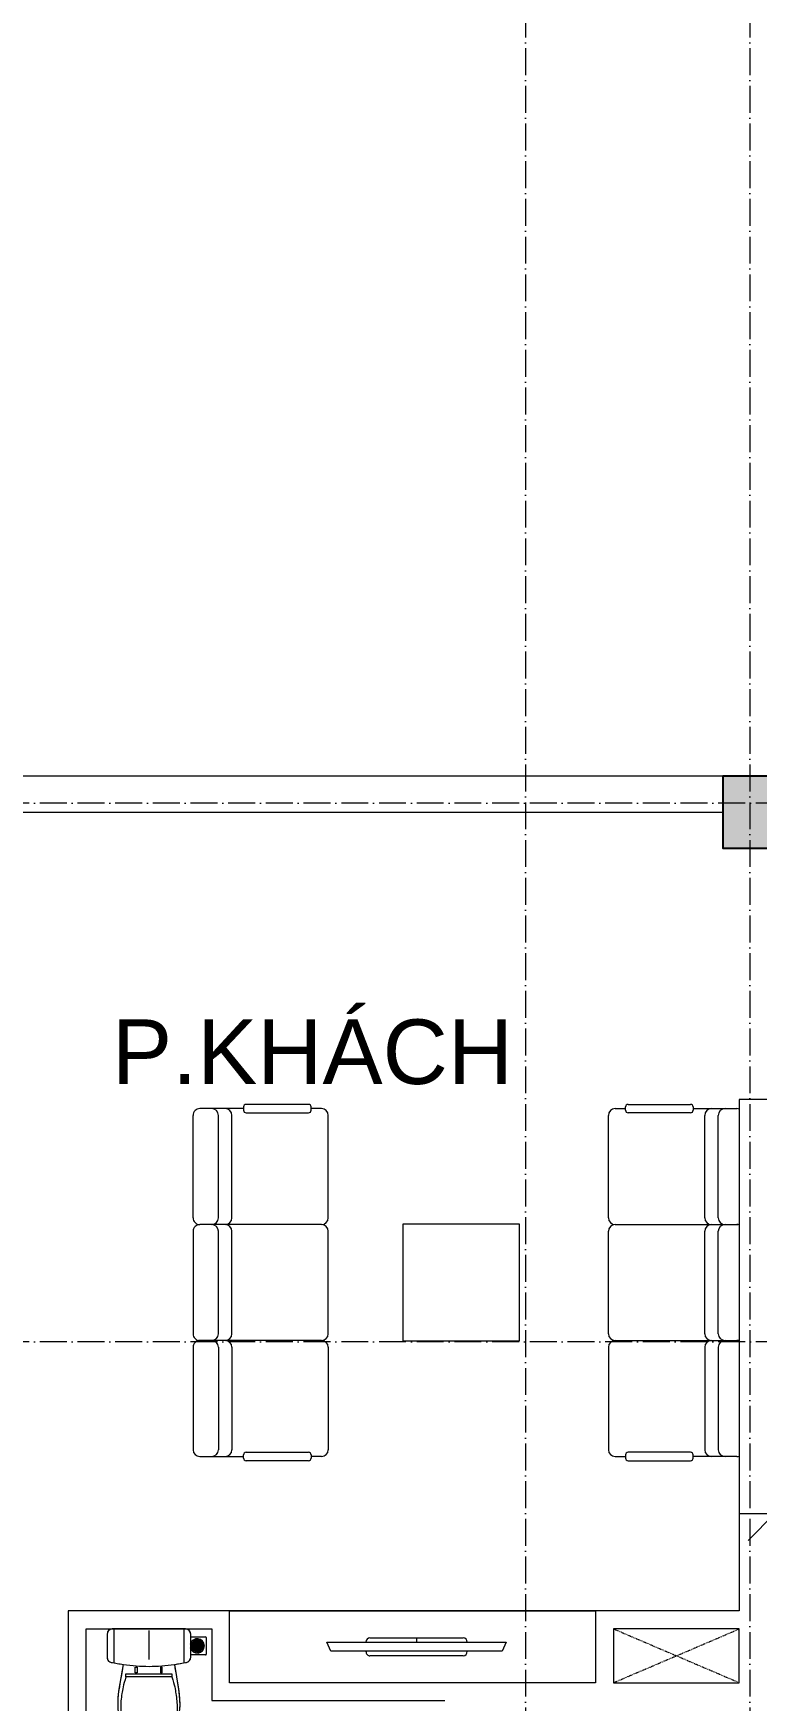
# Model space of a CAD drawing. Header units: millimetres. Extents: x -20144 to 122974, y -38328 to 48263.
# Drawn here: x 5206 to 9239, y 6450 to 15739 of the extents above; entities that cross this region are included whole.
import ezdxf

# ---------------------------------------------------------------- set-up
doc = ezdxf.new("R2010")
doc.units = ezdxf.units.MM
doc.linetypes.add('Dash', pattern=[6.35, 3.175, -3.175])
doc.linetypes.add('Grid Line', pattern=[4.2, 3, -0.6, 0, -0.6])
for name, color, linetype, lineweight in [('A-DETL-GENF', 31, 'Continuous', 5), ('A-DETL-GENF-HDLN', 161, 'Dash', 5), ('CHU', 181, 'Continuous', 5), ('DIM', 1, 'Continuous', 5), ('DIM-200', 1, 'Continuous', 5), ('NET-CAT', 3, 'Continuous', 15), ('THIET BI', 44, 'Continuous', 5), ('THIET-BI', 44, 'Continuous', 5), ('TRUC', 225, 'Continuous', 5), ('X-COT HAM$0$LC.HA', 8, 'Continuous', 9)]:
    doc.layers.add(name, color=color, linetype=linetype, lineweight=lineweight)
doc.styles.add('Arial_3', font='arial_0.ttf', dxfattribs={"height": 400})
doc.styles.add('Arial_4', font='arial_0.ttf', dxfattribs={"height": 360})
doc.dimstyles.new('Diagonal_-_2mm_Arial', dxfattribs={"dimscale": 304.8, "dimtxt": 408.10376, "dimasz": 0.984252, "dimexe": 0.656168, "dimexo": 4.593176, "dimgap": 0.098425, "dimtad": 1, "dimdec": 0, "dimzin": 0, "dimdsep": 46, "dimtxsty": 'Arial_3', "dimblk1": 'OBLIQUE', "dimblk2": 'OBLIQUE', "dimsah": 1, "dimcen": 0.09, "dimdle": 0.656168, "dimazin": 0, "dimtfac": 1, "dimtdec": 4, "dimtix": 1, "dimtmove": 0, "dimatfit": 3, "dimfxl": 0, "dimtvp": 1, "dimtolj": 1, "dimtzin": 0, "dimlwd": 9, "dimlwe": 9, "dimarcsym": 0})

# ---------------------------------------------------------------- blocks, each defined once
blk = doc.blocks.new('ALC1807-ASCENT PLAZA-KET CAU_rvt-1-MẶT BẰNG TẦNG 5 ĐẾN TẦNG 22')
at = {"layer": 'X-COT HAM$0$LC.HA'}
h = blk.add_hatch(color=256, dxfattribs=at)
h.dxf.hatch_style = 1
h.paths.add_polyline_path([(9050.5, 11599.9), (9050.5, 11199.9), (11400.5, 11199.9), (11400.5, 11599.9)])
at = {"ltscale": 1000}
blk.add_lwpolyline([(9050.5, 11599.9), (9050.5, 11199.9), (11400.5, 11199.9), (11400.5, 11599.9)], close=True, dxfattribs=at)
blk = doc.blocks.new('X-SOFA - X-SOFA-V42-MẶT BẰNG TẦNG 5 ĐẾN TẦNG 22')
at = {"layer": 'THIET BI'}
for p, q in [((-753.8, 360.8), (-753.8, 931.5)), ((-716.2, 969.2), (-658.4, 969.2)), ((-658.4, 959.8), (-658.4, 978.7)), ((-644.3, 992.8), (-295.7, 992.8)), ((-295.7, 945.7), (-644.3, 945.7)), ((-281.5, 978.7), (-281.5, 959.8)), ((-281.5, 969.2), (-103.7, 969.2)), ((-216.7, 360.8), (-216.7, 931.5)), ((-141.3, 360.8), (-141.3, 931.5)), ((-103.7, 969.2), (-37.7, 969.2)), ((-1250, 325), (-1900, 325)), ((-1900, 325), (-1900, -325)), ((-1900, 325), (-1900, -325)), ((-1250, 325), (-1900, 325)), ((-1250, -325), (-1250, 325)), ((-1250, -325), (-1250, 325)), ((-753.8, -285.4), (-753.8, 285.4)), ((-716.2, 323.1), (-103.7, 323.1)), ((-216.7, -285.4), (-216.7, 285.4)), ((-141.3, -285.4), (-141.3, 285.4)), ((-103.7, 323.1), (-37.7, 323.1)), ((-1900, -325), (-1250, -325)), ((-1900, -325), (-1250, -325)), ((-753.8, -360.8), (-753.8, -931.5)), ((-716.2, -323.1), (-37.7, -323.1)), ((-216.7, -360.8), (-216.7, -931.5)), ((-141.3, -360.8), (-141.3, -931.5)), ((-716.2, -969.2), (-658.4, -969.2)), ((-658.4, -959.8), (-658.4, -978.7)), ((-295.7, -945.7), (-644.3, -945.7)), ((-644.3, -992.8), (-295.7, -992.8)), ((-281.5, -978.7), (-281.5, -959.8)), ((-103.7, -969.2), (-281.5, -969.2)), ((-37.7, -969.2), (-103.7, -969.2))]:
    blk.add_line(p, q, dxfattribs=at)
for centre, radius, start, end in [((-716.2, 931.5), 37.7, 90, 180), ((-644.3, 978.7), 14.1, 90, 180), ((-644.3, 959.8), 14.1, 180, 270), ((-295.7, 978.7), 14.1, 360, 90), ((-295.7, 959.8), 14.1, 270, 0), ((-179, 931.5), 37.7, 90, 180), ((-103.7, 931.5), 37.7, 90, 180), ((-37.7, 931.5), 37.7, 69.40385, 90), ((-716.2, 360.8), 37.7, 180, 270), ((-716.2, 285.4), 37.7, 90, 180), ((-179, 360.8), 37.7, 180, 270), ((-179, 285.4), 37.7, 90, 180), ((-103.7, 360.8), 37.7, 180, 270), ((-103.7, 285.4), 37.7, 90, 180), ((-37.7, 360.8), 37.7, 270, 290.59615), ((-37.7, 285.4), 37.7, 69.40385, 90), ((-716.2, -285.4), 37.7, 180, 270), ((-716.2, -360.8), 37.7, 90, 180), ((-179, -285.4), 37.7, 180, 270), ((-179, -360.8), 37.7, 90, 180), ((-103.7, -285.4), 37.7, 180, 270), ((-103.7, -360.8), 37.7, 90, 180), ((-37.7, -285.4), 37.7, 270, 287.56287), ((-37.7, -360.8), 37.7, 69.40385, 90), ((-716.2, -931.5), 37.7, 180, 270), ((-644.3, -959.8), 14.1, 90, 180), ((-644.3, -978.7), 14.1, 180, 270), ((-295.7, -959.8), 14.1, 360, 90), ((-295.7, -978.7), 14.1, 270, 0), ((-179, -931.5), 37.7, 180, 270), ((-103.7, -931.5), 37.7, 180, 270), ((-37.7, -931.5), 37.7, 270, 290.59615)]:
    blk.add_arc(centre, radius, start, end, dxfattribs=at)
blk = doc.blocks.new('X-XI1 - X-XI-V5-MẶT BẰNG TẦNG 5 ĐẾN TẦNG 22')
at = {"layer": 'THIET-BI'}
for p, q in [((204.3, 0), (-204.3, 0)), ((204.3, 0), (-204.3, 0)), ((204.3, 0), (0, 0)), ((194.6, 0), (194.6, -186.1)), ((215, -2.1), (204.3, 0)), ((-230.6, -16.8), (-233.2, -33.2)), ((-233.2, -29), (-233.2, -157.9)), ((-233.2, -29), (-233.2, -157.9)), ((-233.2, -33.2), (-233.2, -45)), ((-233.2, -45), (-233.2, -157.9)), ((-227.9, -12.2), (-230.6, -16.8)), ((-222, -6.1), (-227.9, -12.2)), ((-212.4, -1.2), (-222, -6.1)), ((-204.3, 0), (-212.4, -1.2)), ((0, 0), (-204.3, 0)), ((-194.6, 0), (-194.6, -185.7)), ((0, -9.4), (0, -169.7)), ((219.3, -4.2), (215, -2.1)), ((224.8, -8.5), (219.3, -4.2)), ((227.7, -12), (224.8, -8.5)), ((231.6, -19.3), (227.7, -12)), ((233.2, -29), (231.6, -19.3)), ((233.2, -157.9), (233.2, -29)), ((233.2, -157.9), (233.2, -29)), ((233.2, -157.9), (233.2, -29)), ((-233.2, -157.9), (-232.9, -162.1)), ((-232.9, -162.1), (-231, -169.1)), ((-231, -169.1), (-228, -174.5)), ((-228, -174.5), (-224.2, -178.9)), ((-224.2, -178.9), (-216.9, -183.9)), ((-216.9, -183.9), (-209.4, -186.4)), ((143.8, -197.5), (212.9, -185.5)), ((212.9, -185.5), (220.8, -181.7)), ((220.8, -181.7), (226.5, -176.5)), ((226.5, -176.5), (231.9, -166.7)), ((231.9, -166.7), (233.2, -157.9)), ((-209.4, -186.4), (-202.4, -187.7)), ((-202.4, -187.7), (-192, -189.7)), ((-192, -189.7), (-184.2, -191.1)), ((-184.2, -191.1), (-168, -193.8)), ((-168, -193.8), (-149.9, -196.6)), ((-143.8, -197.5), (-166.7, -335.2)), ((-143.8, -197.5), (-166.7, -335.2)), ((-155.3, -266.3), (-157.7, -280.9)), ((-147.8, -221.1), (-155.3, -266.3)), ((-149.9, -196.6), (-143.8, -197.5)), ((-143.8, -197.5), (-147.8, -221.1)), ((-127.7, -249.9), (127.7, -249.9)), ((-127.7, -267.8), (-127.7, -249.9)), ((-8.6, -267.8), (-127.7, -267.8)), ((-76.6, -213.5), (-66.1, -213.5)), ((-76.6, -245), (-76.6, -213.5)), ((-66.1, -245), (-76.6, -245)), ((-66.1, -213.5), (-66.1, -245)), ((127.7, -267.8), (-8.6, -267.8)), ((64, -213.5), (64, -245)), ((74.4, -213.5), (64, -213.5)), ((64, -245), (74.4, -245)), ((74.4, -245), (74.4, -213.5)), ((127.7, -249.9), (127.7, -267.8)), ((166.7, -335.2), (143.8, -197.5)), ((166.7, -335.2), (143.8, -197.5)), ((146.9, -216.1), (143.8, -197.5)), ((151.8, -245.3), (146.9, -216.1)), ((157.2, -277.8), (151.8, -245.3)), ((161.7, -304.9), (157.2, -277.8)), ((-171, -365.1), (-172.5, -383)), ((-168.9, -349), (-171, -365.1)), ((-164.6, -322), (-168.9, -349)), ((-161.5, -303.8), (-164.6, -322)), ((-157.7, -280.9), (-161.5, -303.8)), ((166.7, -335.2), (161.7, -304.9)), ((171.6, -371), (166.7, -335.2)), ((173.2, -395.8), (171.6, -371)), ((-172.5, -383), (-173.5, -402.2)), ((-173.5, -402.2), (-173.1, -436.1)), ((-173.1, -436.1), (-172.5, -446.5)), ((-172.5, -446.5), (-169.6, -474.8)), ((165.2, -502.3), (172.5, -446.5)), ((172.5, -446.5), (173.5, -426.5)), ((173.5, -426.5), (173.2, -395.8)), ((-169.6, -474.8), (-166.5, -495.3)), ((-166.5, -495.3), (-161.1, -520.9)), ((-161.1, -520.9), (-151.4, -555.9)), ((-151.4, -555.9), (-143.5, -587)), ((145.5, -581), (151.4, -555.9)), ((151.4, -555.9), (155.1, -543.7)), ((155.1, -543.7), (161.7, -518.5)), ((161.7, -518.5), (165.2, -502.3)), ((-143.5, -587), (-131.8, -612.8)), ((-131.8, -612.8), (-121.7, -628.9)), ((-121.7, -628.9), (-100.2, -653.8)), ((100.2, -653.8), (114.1, -638.9)), ((114.1, -638.9), (131.6, -613.2)), ((131.6, -613.2), (145.5, -581)), ((-100.2, -653.8), (-87.5, -664.8)), ((-87.5, -664.8), (-69.9, -676.9)), ((-69.9, -676.9), (-49.6, -687.2)), ((-49.6, -687.2), (-19.9, -696.9)), ((-19.9, -696.9), (0, -700.2)), ((0, -700.2), (34.6, -692.9)), ((0, -700.2), (0, -702.7)), ((0, -712.5), (0, -700.2)), ((0, -700.3), (0, -710.2)), ((0, -702.7), (0, -715.9)), ((0, -710.2), (0, -716.9)), ((0, -717.2), (0, -712.5)), ((0, -716.9), (0, -717.2)), ((34.6, -692.9), (60.8, -681.9)), ((60.8, -681.9), (86, -665.9)), ((86, -665.9), (100.2, -653.8))]:
    blk.add_line(p, q, dxfattribs=at)
for centre, radius, start, end in [((204.3, -29), 29, 360, 90), ((204.3, -29), 29, 0, 90), ((-204.3, -29), 29, 90, 180), ((-204.3, -29), 29, 90, 180), ((-204.3, -157.9), 29, 180, 259.85987), ((-204.3, -157.9), 29, 180, 259.85987), ((204.3, -157.9), 29, 280.14013, 360), ((204.3, -157.9), 29, 280.14013, 0), ((18.1, 960), 1168.8, 258.77622, 262.03475), ((18.1, 960), 1168.8, 258.77622, 262.03475), ((18.1, 960), 1168.8, 262.14467, 269.16333), ((-16, 957.7), 1166.4, 270.83748, 277.76826), ((-18.1, 960), 1168.8, 277.96525, 281.22378), ((-18.1, 960), 1168.8, 277.96525, 281.22378), ((287.1, -414.4), 460.7, 170.09406, 197.88556), ((287.1, -414.4), 460.7, 170.09406, 197.88556), ((-287.1, -414.4), 460.7, 342.11444, 9.90594), ((-287.1, -414.4), 460.7, 342.11444, 9.90594), ((18.2, -529.6), 171.6, 188.82666, 263.90979), ((18.2, -529.6), 171.6, 188.82666, 263.90979), ((-18.2, -529.6), 171.6, 276.09021, 351.17334), ((-18.2, -529.6), 171.6, 276.09021, 351.17334)]:
    blk.add_arc(centre, radius, start, end, dxfattribs=at)
for points in [[(-127.7, -267.8), (-143.4, -315.6), (-152.2, -364.8), (-160.3, -442.2), (-151, -516.8), (-129.6, -585.3), (-93.5, -652), (-37.5, -689.3), (-2.9, -689.4), (0, -689.4)], [(127.7, -267.8), (143.4, -315.6), (152.2, -364.8), (160.3, -442.2), (151, -516.8), (129.6, -585.3), (93.5, -652), (37.5, -689.3), (2.9, -689.4), (0, -689.4)]]:
    blk.add_open_spline(points, degree=3, knots=[12.724379, 12.724379, 12.724379, 12.724379, 75.096459, 151.912755, 228.70098, 282.501534, 351.034079, 439.49288, 447.51098, 447.51098, 447.51098, 447.51098], dxfattribs=at)
blk = doc.blocks.new('X-TV - X-TV 2-1732782-MẶT BẰNG TẦNG 5 ĐẾN TẦNG 22')
at = {"layer": 'THIET BI'}
for p, q in [((2040, 400), (0, 400)), ((0, 400), (2040, 400)), ((542.5, 225), (1542.5, 225)), ((565, 175), (542.5, 225)), ((782.5, 250), (1302.5, 250)), ((1042.5, 250), (1042.5, 225)), ((1542.5, 225), (1520, 175)), ((1520, 175), (565, 175)), ((1302.5, 150), (782.5, 150))]:
    blk.add_line(p, q, dxfattribs=at)
for centre, start_param, end_param in [((782.5, 225), 0, 1.570796), ((1302.5, 225), 4.712389, 6.283185), ((782.5, 175), 1.570796, 3.141593), ((1302.5, 175), 3.141593, 4.712389)]:
    blk.add_ellipse(centre, major_axis=(0, 25), ratio=0.9, start_param=start_param, end_param=end_param, dxfattribs=at)
blk = doc.blocks.new('X-SOFA - X-SOFA-1366084-MẶT BẰNG TẦNG 5 ĐẾN TẦNG 22')
at = {"layer": 'THIET BI'}
for p, q in [((-753.8, 360.8), (-753.8, 931.5)), ((-716.2, 969.2), (-658.4, 969.2)), ((-658.4, 959.8), (-658.4, 978.7)), ((-644.3, 992.8), (-295.7, 992.8)), ((-295.7, 945.7), (-644.3, 945.7)), ((-281.5, 978.7), (-281.5, 959.8)), ((-103.7, 969.2), (-281.5, 969.2)), ((-216.7, 360.8), (-216.7, 931.5)), ((-141.3, 360.8), (-141.3, 931.5)), ((-37.7, 969.2), (-103.7, 969.2)), ((0, 360.8), (0, 931.5)), ((-753.8, 285.4), (-753.8, -285.4)), ((-716.2, 323.1), (-37.7, 323.1)), ((-216.7, 285.4), (-216.7, -285.4)), ((-141.3, 285.4), (-141.3, -285.4)), ((0, -285.4), (0, 285.4)), ((-753.8, -360.8), (-753.8, -931.5)), ((-716.2, -323.1), (-103.7, -323.1)), ((-216.7, -360.8), (-216.7, -931.5)), ((-141.3, -360.8), (-141.3, -931.5)), ((-103.7, -323.1), (-37.7, -323.1)), ((0, -360.8), (0, -931.5)), ((-716.2, -969.2), (-658.4, -969.2)), ((-658.4, -959.8), (-658.4, -978.7)), ((-295.7, -945.7), (-644.3, -945.7)), ((-644.3, -992.8), (-295.7, -992.8)), ((-281.5, -978.7), (-281.5, -959.8)), ((-281.5, -969.2), (-103.7, -969.2)), ((-103.7, -969.2), (-37.7, -969.2))]:
    blk.add_line(p, q, dxfattribs=at)
for centre, radius, start, end in [((-716.2, 931.5), 37.7, 90, 180), ((-644.3, 978.7), 14.1, 90, 180), ((-644.3, 959.8), 14.1, 180, 270), ((-295.7, 978.7), 14.1, 0, 90), ((-295.7, 959.8), 14.1, 270, 0), ((-179, 931.5), 37.7, 90, 180), ((-103.7, 931.5), 37.7, 90, 180), ((-37.7, 931.5), 37.7, 0, 90), ((-716.2, 360.8), 37.7, 180, 270), ((-716.2, 285.4), 37.7, 90, 180), ((-179, 360.8), 37.7, 180, 270), ((-179, 285.4), 37.7, 90, 180), ((-103.7, 360.8), 37.7, 180, 270), ((-103.7, 285.4), 37.7, 90, 180), ((-37.7, 360.8), 37.7, 270, 0), ((-37.7, 285.4), 37.7, 360, 90), ((-716.2, -285.4), 37.7, 180, 270), ((-716.2, -360.8), 37.7, 90, 180), ((-179, -285.4), 37.7, 180, 270), ((-179, -360.8), 37.7, 90, 180), ((-103.7, -285.4), 37.7, 180, 270), ((-103.7, -360.8), 37.7, 90, 180), ((-37.7, -285.4), 37.7, 270, 0), ((-37.7, -360.8), 37.7, 360, 90), ((-716.2, -931.5), 37.7, 180, 270), ((-644.3, -959.8), 14.1, 90, 180), ((-644.3, -978.7), 14.1, 180, 270), ((-295.7, -959.8), 14.1, 0, 90), ((-295.7, -978.7), 14.1, 270, 0), ((-179, -931.5), 37.7, 180, 270), ((-103.7, -931.5), 37.7, 180, 270), ((-37.7, -931.5), 37.7, 270, 0)]:
    blk.add_arc(centre, radius, start, end, dxfattribs=at)
blk = doc.blocks.new('X-PHEU - X-PHEU-V46-MẶT BẰNG TẦNG 5 ĐẾN TẦNG 22')
at = {"layer": 'THIET-BI'}
for p, q in [((38.6, 125), (121, 125)), ((47.5, 51.8), (47.5, 98.2)), ((52.5, 103.1), (52.5, 46.9)), ((57.5, 43.5), (57.5, 106.5)), ((62.5, 108.8), (62.5, 41.2)), ((67.5, 39.8), (67.5, 110.2)), ((72.5, 110.9), (72.5, 78.1)), ((77.5, 78.1), (77.5, 110.9)), ((82.5, 110.2), (82.5, 39.8)), ((87.5, 41.2), (87.5, 108.8)), ((92.5, 106.5), (92.5, 43.5)), ((97.5, 46.9), (97.5, 103.1)), ((102.5, 98.2), (102.5, 51.8)), ((125, 121), (125, 29)), ((121, 25), (38.6, 25)), ((42.5, 90.5), (42.5, 59.5)), ((72.5, 71.9), (72.5, 39.1)), ((77.5, 39.1), (77.5, 71.9)), ((107.5, 59.5), (107.5, 90.5))]:
    blk.add_line(p, q, dxfattribs=at)
for centre, radius, start, end in [((75, 75), 40, 192.40444, 167.59556), ((75, 75), 36, 139.80824, 154.52563), ((75, 75), 36, 119.0853, 128.68219), ((75, 75), 36, 102.0247, 110.31751), ((75, 75), 36, 90, 93.98208), ((75, 75), 36, 86.01792, 90), ((75, 75), 36, 69.68249, 77.9753), ((75, 75), 36, 51.31781, 60.9147), ((75, 75), 36, 25.47437, 40.19176), ((121, 121), 4, 0, 90), ((75, 75), 36, 205.47437, 220.19176), ((75, 75), 36, 231.31781, 240.9147), ((75, 75), 36, 249.68249, 257.9753), ((75, 75), 4, 128.68219, 231.31781), ((75, 75), 36, 266.01792, 270), ((75, 75), 36, 270, 273.98208), ((75, 75), 4, 308.68219, 51.31781), ((75, 75), 36, 282.0247, 290.31751), ((75, 75), 36, 299.0853, 308.68219), ((75, 75), 36, 319.80824, 334.52563), ((121, 29), 4, 270, 360)]:
    blk.add_arc(centre, radius, start, end, dxfattribs=at)
blk = doc.blocks.new('Family2 - Family1-1830959-MẶT BẰNG TẦNG 5 ĐẾN TẦNG 22')
at = {"layer": 'A-DETL-GENF'}
for p, q in [((700, 300), (0, 300)), ((0, 300), (0, 0)), ((700, 0), (700, 300)), ((0, 0), (700, 0))]:
    blk.add_line(p, q, dxfattribs=at)
at = {"layer": 'A-DETL-GENF-HDLN'}
for p, q in [((0, 300), (700, 0.8)), ((0, 0), (700, 299.2))]:
    blk.add_line(p, q, dxfattribs=at)
blk = doc.blocks.new('DIMBLOCK50-MẶT BẰNG TẦNG 5 ĐẾN TẦNG 22')
at = {"layer": 'DIM-200', "lineweight": 9, "transparency": 16777216}
for p, q in [((13400.5, 8401.1), (13400.5, 7292.9)), ((13400.5, 7492.9), (13400.5, 8401.1)), ((9340.5, 7703.5), (9340.5, 7292.9)), ((9340.5, 7492.9), (9340.5, 7703.5)), ((9340.5, 7492.9), (9490.5, 7642.9)), ((13400.5, 7492.9), (13550.5, 7642.9)), ((9140.5, 7492.9), (13600.5, 7492.9)), ((9340.5, 7492.9), (9190.5, 7342.9)), ((13400.5, 7492.9), (13250.5, 7342.9))]:
    blk.add_line(p, q, dxfattribs=at)
at = {"layer": 'DIM-200', "color": 0, "lineweight": 9, "transparency": 16777216, "insert": (10755.2, 8042.2), "char_height": 400, "width": 1476.708, "attachment_point": 1, "line_spacing_factor": 0.941778, "style": 'Arial_3'}
blk.add_mtext('4060', dxfattribs=at)
blk = doc.blocks.new('_Oblique')
at = {"color": 0, "linetype": 'ByBlock', "lineweight": -2}
blk.add_line((-0.5, -0.5), (0.5, 0.5), dxfattribs=at)

msp = doc.modelspace()

# ---------------------------------------------------------------- linework, layer by layer
at = {"layer": 'NET-CAT'}
for p, q in [((9050.5, 11599.9), (1950.5, 11599.9)), ((1950.5, 11399.9), (9050.5, 11399.9)), ((13000.5, 9799.9), (9140.5, 9799.9)), ((9140.5, 9799.9), (9140.5, 6949.9)), ((5400.5, 6949.9), (5400.5, 5799.9)), ((6300.5, 6949.9), (5400.5, 6949.9)), ((6300.5, 6549.9), (6300.5, 6949.9)), ((8340.5, 6949.9), (8340.5, 6549.9)), ((9140.5, 6949.9), (8340.5, 6949.9)), ((5500.5, 5799.9), (5500.5, 6849.9)), ((5500.5, 6849.9), (6200.5, 6849.9)), ((6200.5, 6849.9), (6200.5, 6449.9)), ((8340.5, 6549.9), (6300.5, 6549.9)), ((6200.5, 6449.9), (7500.5, 6449.9))]:
    msp.add_line(p, q, dxfattribs=at)
at = {"layer": 'TRUC', "linetype": 'Grid Line', "ltscale": 50}
for p, q in [((7950.5, 43599.9), (7950.5, -4500.1)), ((9200.5, 43599.9), (9200.5, -7167.6)), ((43000.5, 11449.9), (-12092.4, 11449.9)), ((43000.5, 8449.9), (-14407, 8449.9))]:
    msp.add_line(p, q, dxfattribs=at)

# ---------------------------------------------------------------- block references
at = {"lineweight": 5}
msp.add_blockref('ALC1807-ASCENT PLAZA-KET CAU_rvt-1-MẶT BẰNG TẦNG 5 ĐẾN TẦNG 22', (0, 0), dxfattribs=at)
at = {"layer": 'A-DETL-GENF'}
msp.add_blockref('Family2 - Family1-1830959-MẶT BẰNG TẦNG 5 ĐẾN TẦNG 22', (8440.5, 6549.9), dxfattribs=at)
at = {"layer": 'THIET BI', "rotation": 180}
msp.add_blockref('X-SOFA - X-SOFA-1366084-MẶT BẰNG TẦNG 5 ĐẾN TẦNG 22', (6096.7, 8779.4), dxfattribs=at)
at = {"layer": 'THIET BI'}
for name, p in [('X-SOFA - X-SOFA-V42-MẶT BẰNG TẦNG 5 ĐẾN TẦNG 22', (9166, 8779.4)), ('X-TV - X-TV 2-1732782-MẶT BẰNG TẦNG 5 ĐẾN TẦNG 22', (6300.5, 6549.9))]:
    msp.add_blockref(name, p, dxfattribs=at)
at = {"layer": 'THIET-BI'}
for name, p in [('X-XI1 - X-XI-V5-MẶT BẰNG TẦNG 5 ĐẾN TẦNG 22', (5850.5, 6849.6)), ('X-PHEU - X-PHEU-V46-MẶT BẰNG TẦNG 5 ĐẾN TẦNG 22', (6045.1, 6679.9))]:
    msp.add_blockref(name, p, dxfattribs=at)

# ---------------------------------------------------------------- texts
at = {"layer": 'CHU', "color": 7, "insert": (5644.6, 10245.2), "char_height": 360, "width": 2232.1, "attachment_point": 1, "line_spacing_factor": 0.936439, "style": 'Arial_4'}
msp.add_mtext('\\pt2540.0016,5079.9996,7620.0012,10159.9992,12700.0008,15239.9988,17780.0004,20319.9984,22860,25400.0016,27939.9996,30480.0012,33019.9992,35560.0008,38099.9988,40640.0004,43179.9984,45720,48260.0016,50799.9996,53340.0012,55879.9992,58420.0008,60959.9988,63500.0004,66039.9984,68580,71120.0016,73659.9996,76200.0012,78739.9992,81280.0008;P.KHÁCH', dxfattribs=at)

# ---------------------------------------------------------------- dimensions: what is measured, and where the dimension line sits
at = {"layer": 'DIM', "lineweight": 9}
dim = msp.add_linear_dim(base=(13400.5, 7492.9), p1=(9340.5, 9103.5), p2=(13400.5, 9801.1), dimstyle='Diagonal_-_2mm_Arial', override={"dimpost": '<>', "dimfxl": 4119.492392}, dxfattribs=at)
dim.commit()
dim.dimension.update_dxf_attribs({"geometry": 'DIMBLOCK50-MẶT BẰNG TẦNG 5 ĐẾN TẦNG 22', "text_midpoint": (11370.5, 7727.1)})

doc.saveas('drawing.dxf')
